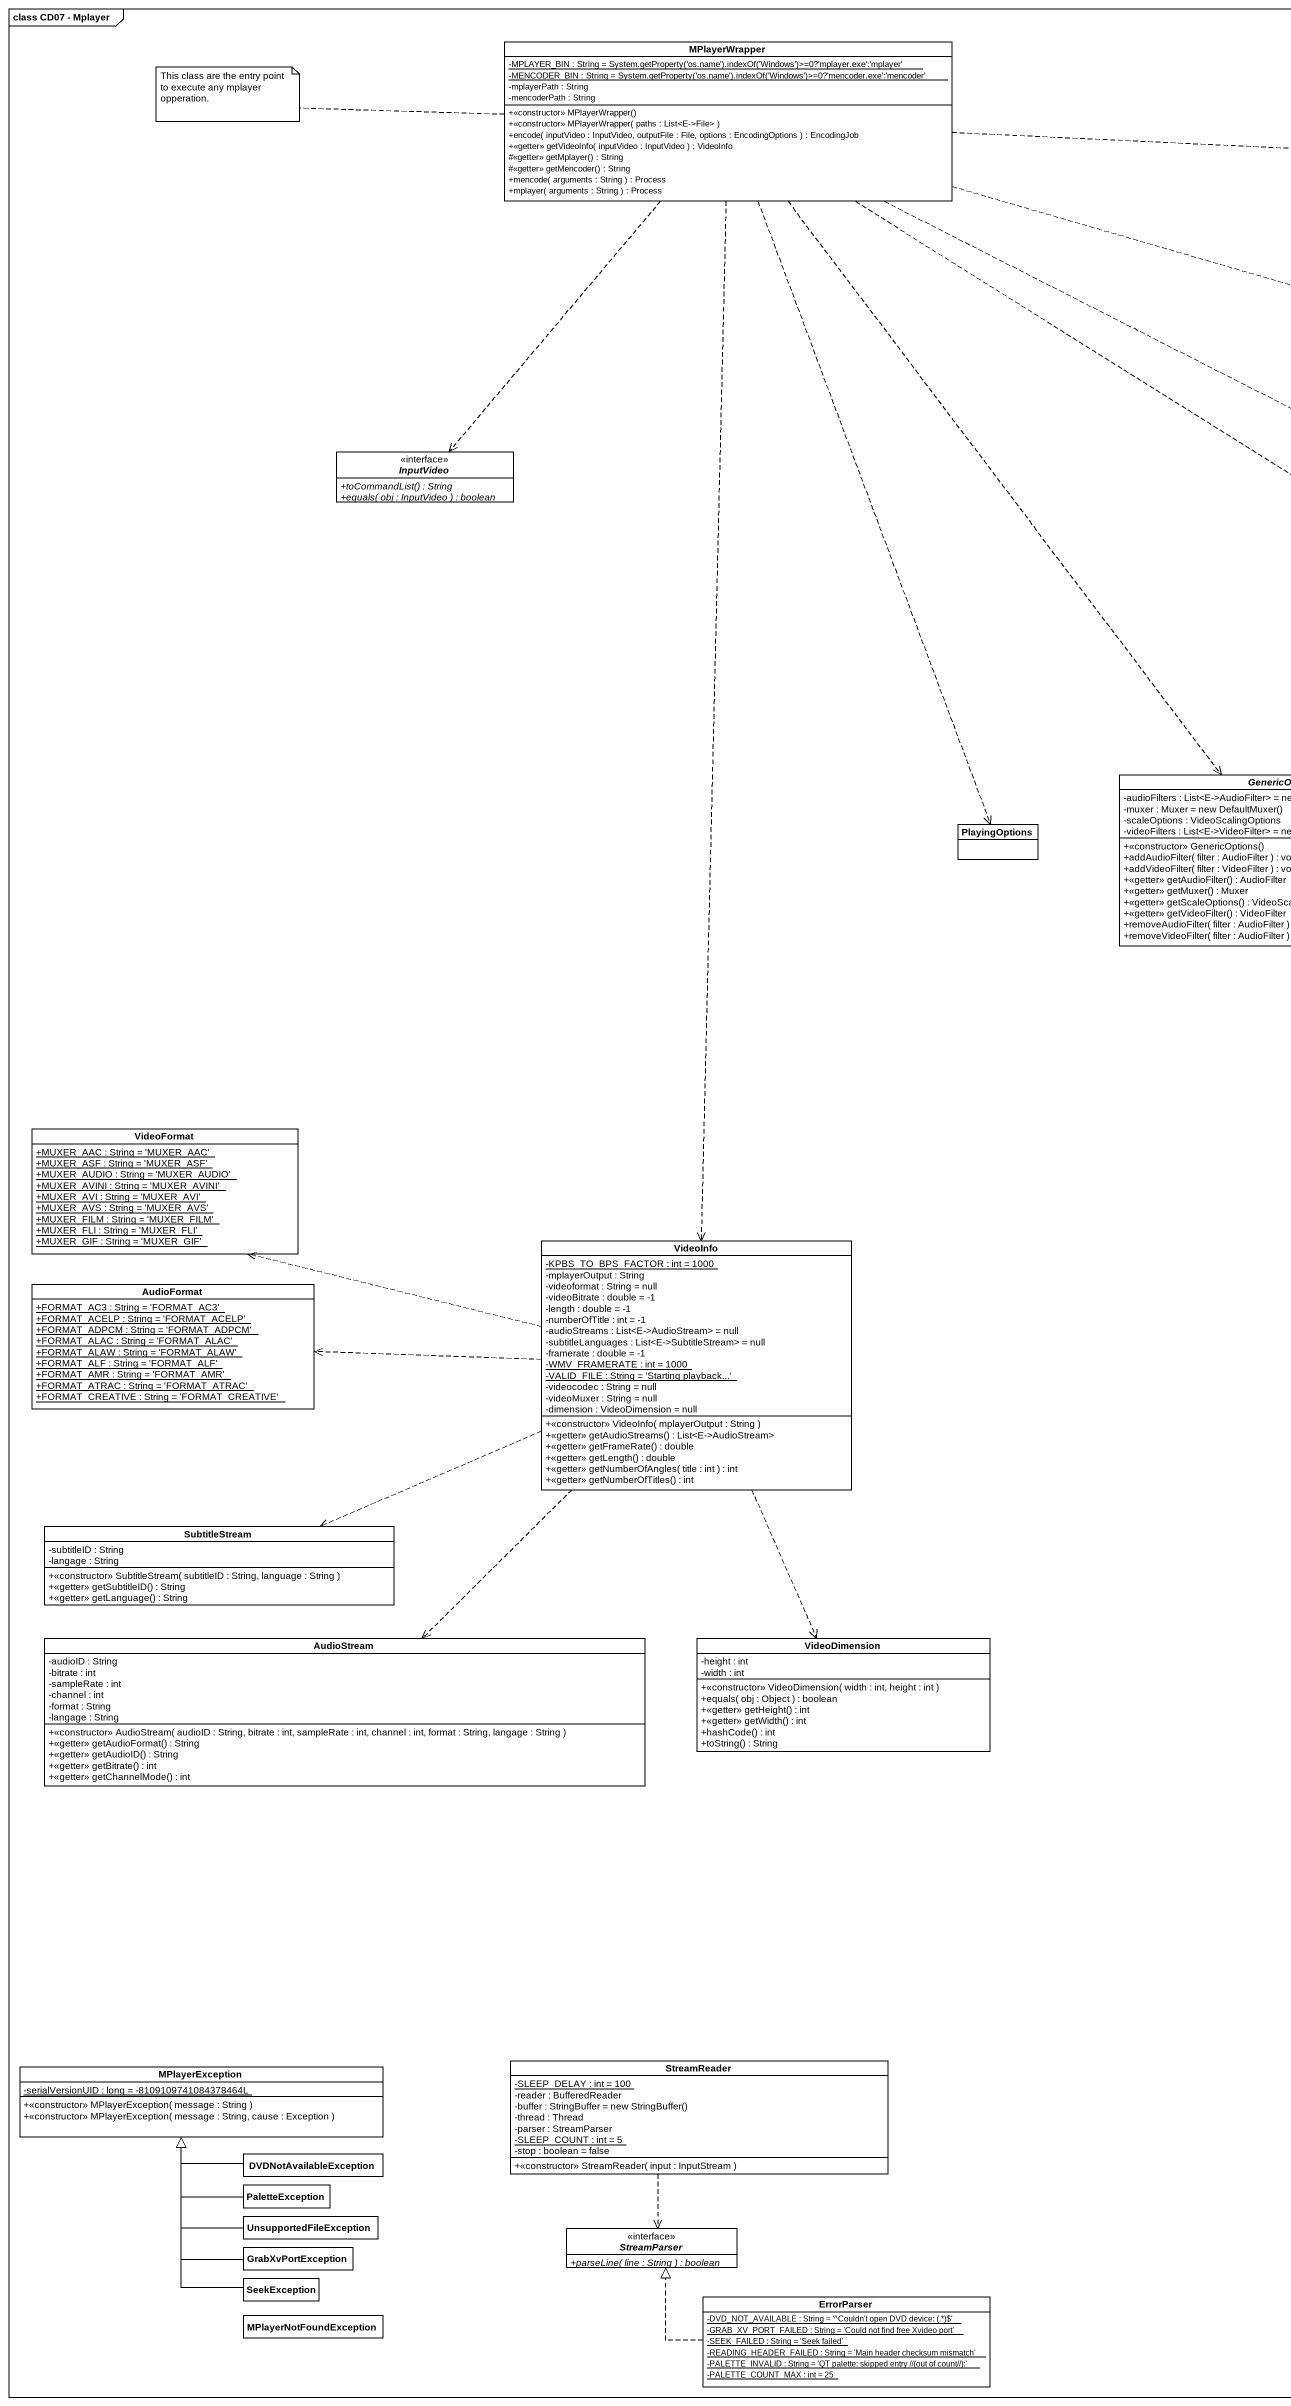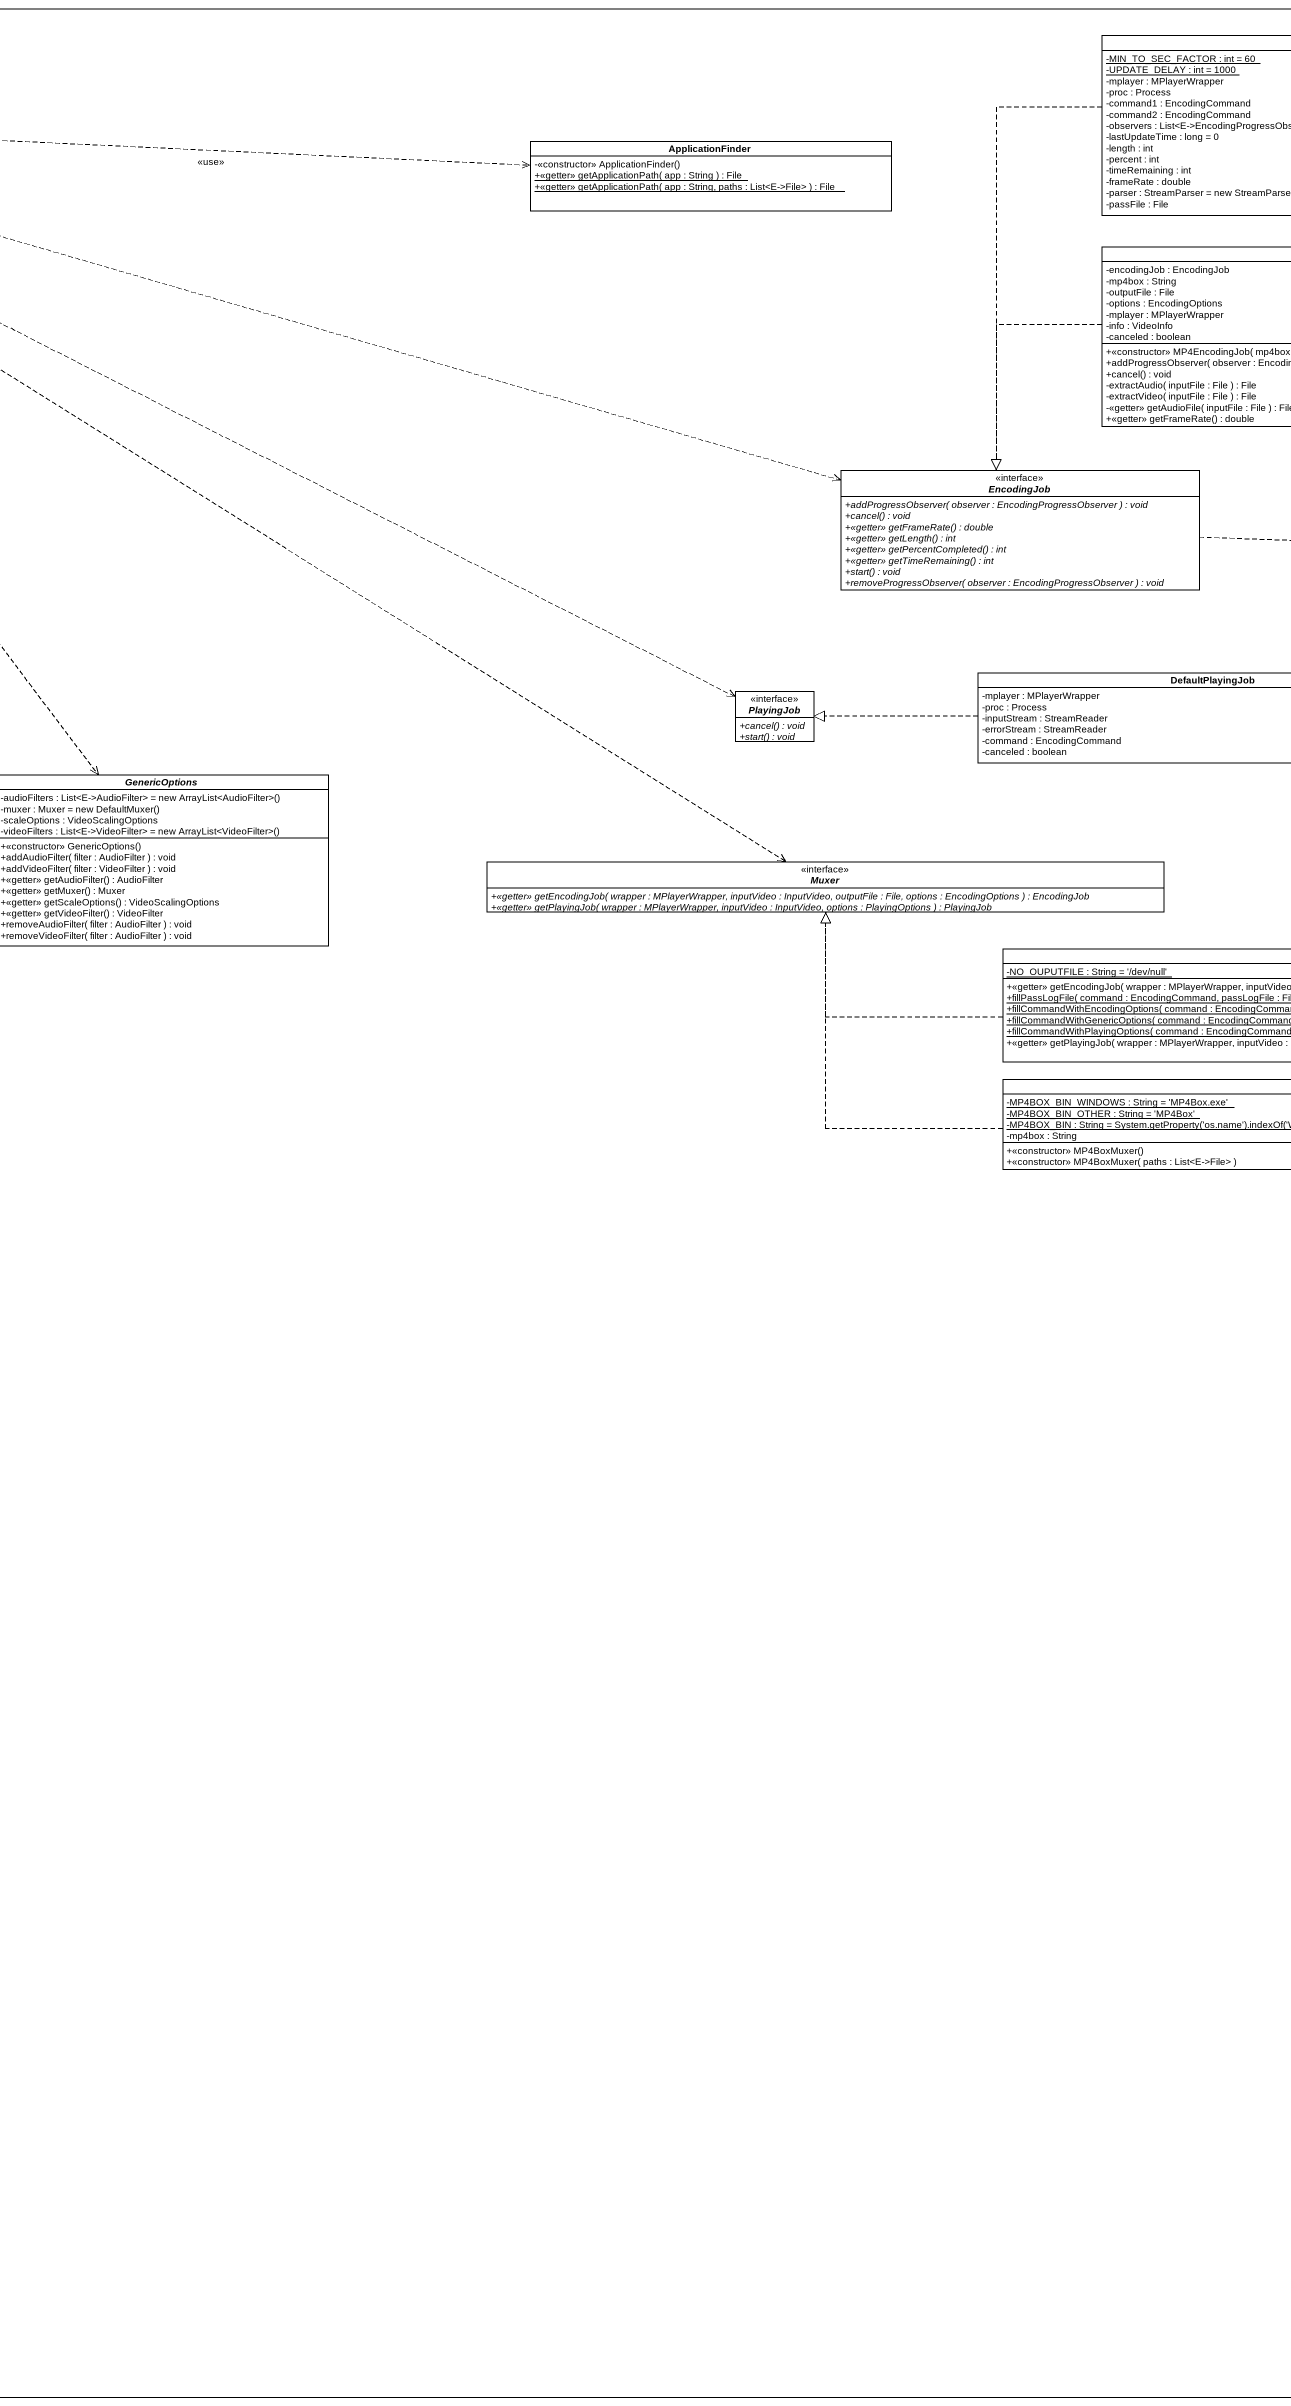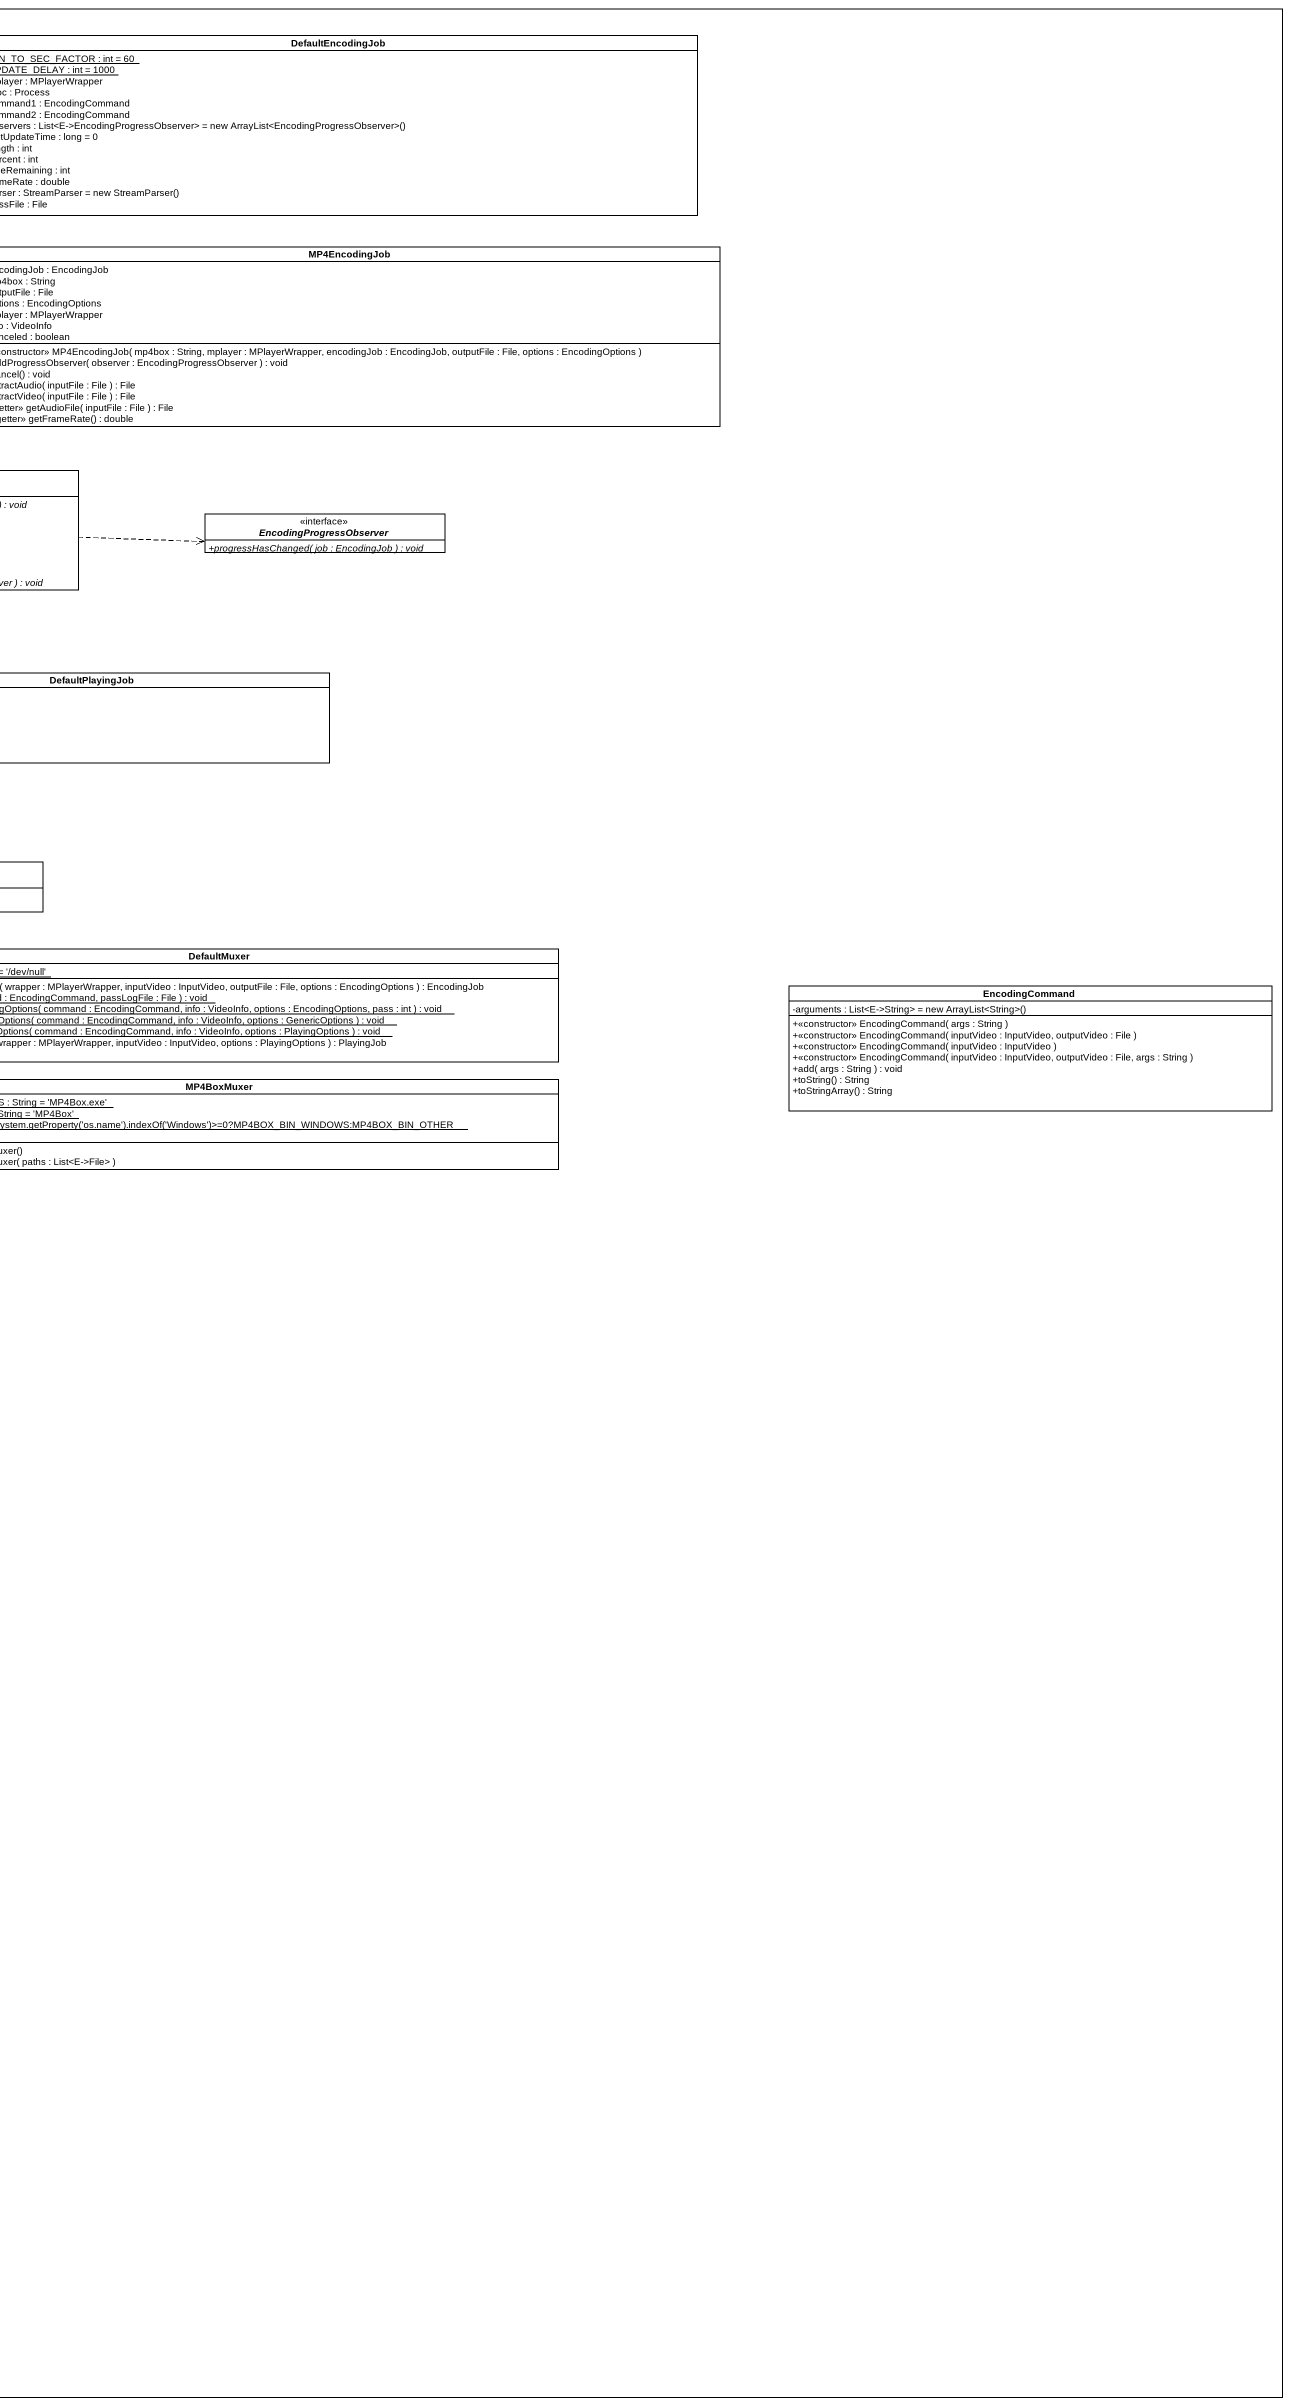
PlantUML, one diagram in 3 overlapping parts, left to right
@startuml
mainframe class CD07 - Mplayer
hide circle
hide empty members
skinparam classAttributeIconSize 0
class DefaultEncodingJob {
  {static} -MIN_TO_SEC_FACTOR : int = 60
  {static} -UPDATE_DELAY : int = 1000
  -mplayer : MPlayerWrapper
  -proc : Process
  -command1 : EncodingCommand
  -command2 : EncodingCommand
  {field} -observers : List<E->EncodingProgressObserver> = new ArrayList<EncodingProgressObserver>()
  -lastUpdateTime : long = 0
  -length : int
  -percent : int
  -timeRemaining : int
  -frameRate : double
  {field} -parser : StreamParser = new StreamParser()
  -passFile : File
}
class MPlayerWrapper {
  {static} {field} -MPLAYER_BIN : String = System.getProperty('os.name').indexOf('Windows')>=0?'mplayer.exe':'mplayer'
  {static} {field} -MENCODER_BIN : String = System.getProperty('os.name').indexOf('Windows')>=0?'mencoder.exe':'mencoder'
  -mplayerPath : String
  -mencoderPath : String
  +<<constructor>> MPlayerWrapper()
  +<<constructor>> MPlayerWrapper( paths : List<E->File> )
  +encode( inputVideo : InputVideo, outputFile : File, options : EncodingOptions ) : EncodingJob
  +<<getter>> getVideoInfo( inputVideo : InputVideo ) : VideoInfo
  #<<getter>> getMplayer() : String
  #<<getter>> getMencoder() : String
  +mencode( arguments : String ) : Process
  +mplayer( arguments : String ) : Process
}
class ApplicationFinder {
  -<<constructor>> ApplicationFinder()
  {static} +<<getter>> getApplicationPath( app : String ) : File
  {static} +<<getter>> getApplicationPath( app : String, paths : List<E->File> ) : File
}
class MP4EncodingJob {
  -encodingJob : EncodingJob
  -mp4box : String
  -outputFile : File
  -options : EncodingOptions
  -mplayer : MPlayerWrapper
  -info : VideoInfo
  -canceled : boolean
  +<<constructor>> MP4EncodingJob( mp4box : String, mplayer : MPlayerWrapper, encodingJob : EncodingJob, outputFile : File, options : EncodingOptions )
  +addProgressObserver( observer : EncodingProgressObserver ) : void
  +cancel() : void
  -extractAudio( inputFile : File ) : File
  -extractVideo( inputFile : File ) : File
  -<<getter>> getAudioFile( inputFile : File ) : File
  +<<getter>> getFrameRate() : double
}
interface InputVideo {
  {abstract} +toCommandList() : String
  {abstract} +equals( obj : InputVideo ) : boolean
}
interface EncodingJob {
  {abstract} +addProgressObserver( observer : EncodingProgressObserver ) : void
  {abstract} +cancel() : void
  {abstract} +<<getter>> getFrameRate() : double
  {abstract} +<<getter>> getLength() : int
  {abstract} +<<getter>> getPercentCompleted() : int
  {abstract} +<<getter>> getTimeRemaining() : int
  {abstract} +start() : void
  {abstract} +removeProgressObserver( observer : EncodingProgressObserver ) : void
}
interface EncodingProgressObserver {
  {abstract} +progressHasChanged( job : EncodingJob ) : void
}
class DefaultPlayingJob {
  -mplayer : MPlayerWrapper
  -proc : Process
  -inputStream : StreamReader
  -errorStream : StreamReader
  -command : EncodingCommand
  -canceled : boolean
}
interface PlayingJob {
  {abstract} +cancel() : void
  {abstract} +start() : void
}
abstract class GenericOptions {
  {field} -audioFilters : List<E->AudioFilter> = new ArrayList<AudioFilter>()
  {field} -muxer : Muxer = new DefaultMuxer()
  -scaleOptions : VideoScalingOptions
  {field} -videoFilters : List<E->VideoFilter> = new ArrayList<VideoFilter>()
  +<<constructor>> GenericOptions()
  +addAudioFilter( filter : AudioFilter ) : void
  +addVideoFilter( filter : VideoFilter ) : void
  +<<getter>> getAudioFilter() : AudioFilter
  +<<getter>> getMuxer() : Muxer
  +<<getter>> getScaleOptions() : VideoScalingOptions
  +<<getter>> getVideoFilter() : VideoFilter
  +removeAudioFilter( filter : AudioFilter ) : void
  +removeVideoFilter( filter : AudioFilter ) : void
}
class PlayingOptions
interface Muxer {
  {abstract} +<<getter>> getEncodingJob( wrapper : MPlayerWrapper, inputVideo : InputVideo, outputFile : File, options : EncodingOptions ) : EncodingJob
  {abstract} +<<getter>> getPlayingJob( wrapper : MPlayerWrapper, inputVideo : InputVideo, options : PlayingOptions ) : PlayingJob
}
class DefaultMuxer {
  {static} -NO_OUPUTFILE : String = '/dev/null'
  +<<getter>> getEncodingJob( wrapper : MPlayerWrapper, inputVideo : InputVideo, outputFile : File, options : EncodingOptions ) : EncodingJob
  {static} +fillPassLogFile( command : EncodingCommand, passLogFile : File ) : void
  {static} +fillCommandWithEncodingOptions( command : EncodingCommand, info : VideoInfo, options : EncodingOptions, pass : int ) : void
  {static} +fillCommandWithGenericOptions( command : EncodingCommand, info : VideoInfo, options : GenericOptions ) : void
  {static} +fillCommandWithPlayingOptions( command : EncodingCommand, info : VideoInfo, options : PlayingOptions ) : void
  +<<getter>> getPlayingJob( wrapper : MPlayerWrapper, inputVideo : InputVideo, options : PlayingOptions ) : PlayingJob
}
class EncodingCommand {
  {field} -arguments : List<E->String> = new ArrayList<String>()
  +<<constructor>> EncodingCommand( args : String )
  +<<constructor>> EncodingCommand( inputVideo : InputVideo, outputVideo : File )
  +<<constructor>> EncodingCommand( inputVideo : InputVideo )
  +<<constructor>> EncodingCommand( inputVideo : InputVideo, outputVideo : File, args : String )
  +add( args : String ) : void
  +toString() : String
  +toStringArray() : String
}
class MP4BoxMuxer {
  {static} -MP4BOX_BIN_WINDOWS : String = 'MP4Box.exe'
  {static} -MP4BOX_BIN_OTHER : String = 'MP4Box'
  {static} {field} -MP4BOX_BIN : String = System.getProperty('os.name').indexOf('Windows')>=0?MP4BOX_BIN_WINDOWS:MP4BOX_BIN_OTHER
  -mp4box : String
  +<<constructor>> MP4BoxMuxer()
  +<<constructor>> MP4BoxMuxer( paths : List<E->File> )
}
class VideoFormat {
  {static} +MUXER_AAC : String = 'MUXER_AAC'
  {static} +MUXER_ASF : String = 'MUXER_ASF'
  {static} +MUXER_AUDIO : String = 'MUXER_AUDIO'
  {static} +MUXER_AVINI : String = 'MUXER_AVINI'
  {static} +MUXER_AVI : String = 'MUXER_AVI'
  {static} +MUXER_AVS : String = 'MUXER_AVS'
  {static} +MUXER_FILM : String = 'MUXER_FILM'
  {static} +MUXER_FLI : String = 'MUXER_FLI'
  {static} +MUXER_GIF : String = 'MUXER_GIF'
}
class VideoInfo {
  {static} -KPBS_TO_BPS_FACTOR : int = 1000
  -mplayerOutput : String
  -videoformat : String = null
  -videoBitrate : double = -1
  -length : double = -1
  -numberOfTitle : int = -1
  -audioStreams : List<E->AudioStream> = null
  -subtitleLanguages : List<E->SubtitleStream> = null
  -framerate : double = -1
  {static} -WMV_FRAMERATE : int = 1000
  {static} -VALID_FILE : String = 'Starting playback...'
  -videocodec : String = null
  -videoMuxer : String = null
  -dimension : VideoDimension = null
  +<<constructor>> VideoInfo( mplayerOutput : String )
  +<<getter>> getAudioStreams() : List<E->AudioStream>
  +<<getter>> getFrameRate() : double
  +<<getter>> getLength() : double
  +<<getter>> getNumberOfAngles( title : int ) : int
  +<<getter>> getNumberOfTitles() : int
}
class AudioFormat {
  {static} +FORMAT_AC3 : String = 'FORMAT_AC3'
  {static} +FORMAT_ACELP : String = 'FORMAT_ACELP'
  {static} +FORMAT_ADPCM : String = 'FORMAT_ADPCM'
  {static} +FORMAT_ALAC : String = 'FORMAT_ALAC'
  {static} +FORMAT_ALAW : String = 'FORMAT_ALAW'
  {static} +FORMAT_ALF : String = 'FORMAT_ALF'
  {static} +FORMAT_AMR : String = 'FORMAT_AMR'
  {static} +FORMAT_ATRAC : String = 'FORMAT_ATRAC'
  {static} +FORMAT_CREATIVE : String = 'FORMAT_CREATIVE'
}
class SubtitleStream {
  -subtitleID : String
  -langage : String
  +<<constructor>> SubtitleStream( subtitleID : String, language : String )
  +<<getter>> getSubtitleID() : String
  +<<getter>> getLanguage() : String
}
class AudioStream {
  -audioID : String
  -bitrate : int
  -sampleRate : int
  -channel : int
  -format : String
  -langage : String
  +<<constructor>> AudioStream( audioID : String, bitrate : int, sampleRate : int, channel : int, format : String, langage : String )
  +<<getter>> getAudioFormat() : String
  +<<getter>> getAudioID() : String
  +<<getter>> getBitrate() : int
  +<<getter>> getChannelMode() : int
}
class VideoDimension {
  -height : int
  -width : int
  +<<constructor>> VideoDimension( width : int, height : int )
  +equals( obj : Object ) : boolean
  +<<getter>> getHeight() : int
  +<<getter>> getWidth() : int
  +hashCode() : int
  +toString() : String
}
class MPlayerException {
  {static} -serialVersionUID : long = -8109109741084378464L
  +<<constructor>> MPlayerException( message : String )
  +<<constructor>> MPlayerException( message : String, cause : Exception )
}
class StreamReader {
  {static} -SLEEP_DELAY : int = 100
  -reader : BufferedReader
  {field} -buffer : StringBuffer = new StringBuffer()
  -thread : Thread
  -parser : StreamParser
  {static} -SLEEP_COUNT : int = 5
  -stop : boolean = false
  +<<constructor>> StreamReader( input : InputStream )
}
class DVDNotAvailableException
class PaletteException
class UnsupportedFileException
interface StreamParser {
  {abstract} +parseLine( line : String ) : boolean
}
class GrabXvPortException
class SeekException
class ErrorParser {
  {static} {field} -DVD_NOT_AVAILABLE : String = '^Couldn't open DVD device: (.*)$'
  {static} -GRAB_XV_PORT_FAILED : String = 'Could not find free Xvideo port'
  {static} -SEEK_FAILED : String = 'Seek failed'
  {static} -READING_HEADER_FAILED : String = 'Main header checksum mismatch'
  {static} {field} -PALETTE_INVALID : String = 'QT palette: skipped entry ~//(out of count~//):'
  {static} -PALETTE_COUNT_MAX : int = 25
}
class MPlayerNotFoundException
DefaultEncodingJob ..|> EncodingJob
MPlayerWrapper .right.> ApplicationFinder : <<use>>
MPlayerWrapper ..> InputVideo
MPlayerWrapper .right.> EncodingJob
MPlayerWrapper .right.> PlayingJob
MPlayerWrapper ..> GenericOptions
MPlayerWrapper ..> PlayingOptions
MPlayerWrapper ..> Muxer
MPlayerWrapper ..> VideoInfo
MP4EncodingJob .left.|> EncodingJob
EncodingJob .right.> EncodingProgressObserver
DefaultPlayingJob .left.|> PlayingJob
DefaultMuxer .left.|> Muxer
MP4BoxMuxer .left.|> Muxer
VideoInfo .left.> VideoFormat
VideoInfo .left.> AudioFormat
VideoInfo .left.> SubtitleStream
VideoInfo ..> AudioStream
VideoInfo ..> VideoDimension
StreamReader ..> StreamParser
DVDNotAvailableException -left-|> MPlayerException
PaletteException -up-|> MPlayerException
UnsupportedFileException -up-|> MPlayerException
GrabXvPortException -up-|> MPlayerException
SeekException -up-|> MPlayerException
ErrorParser .left.|> StreamParser
note left of MPlayerWrapper : This class are the entry point to execute any mplayer opperation.
@enduml
